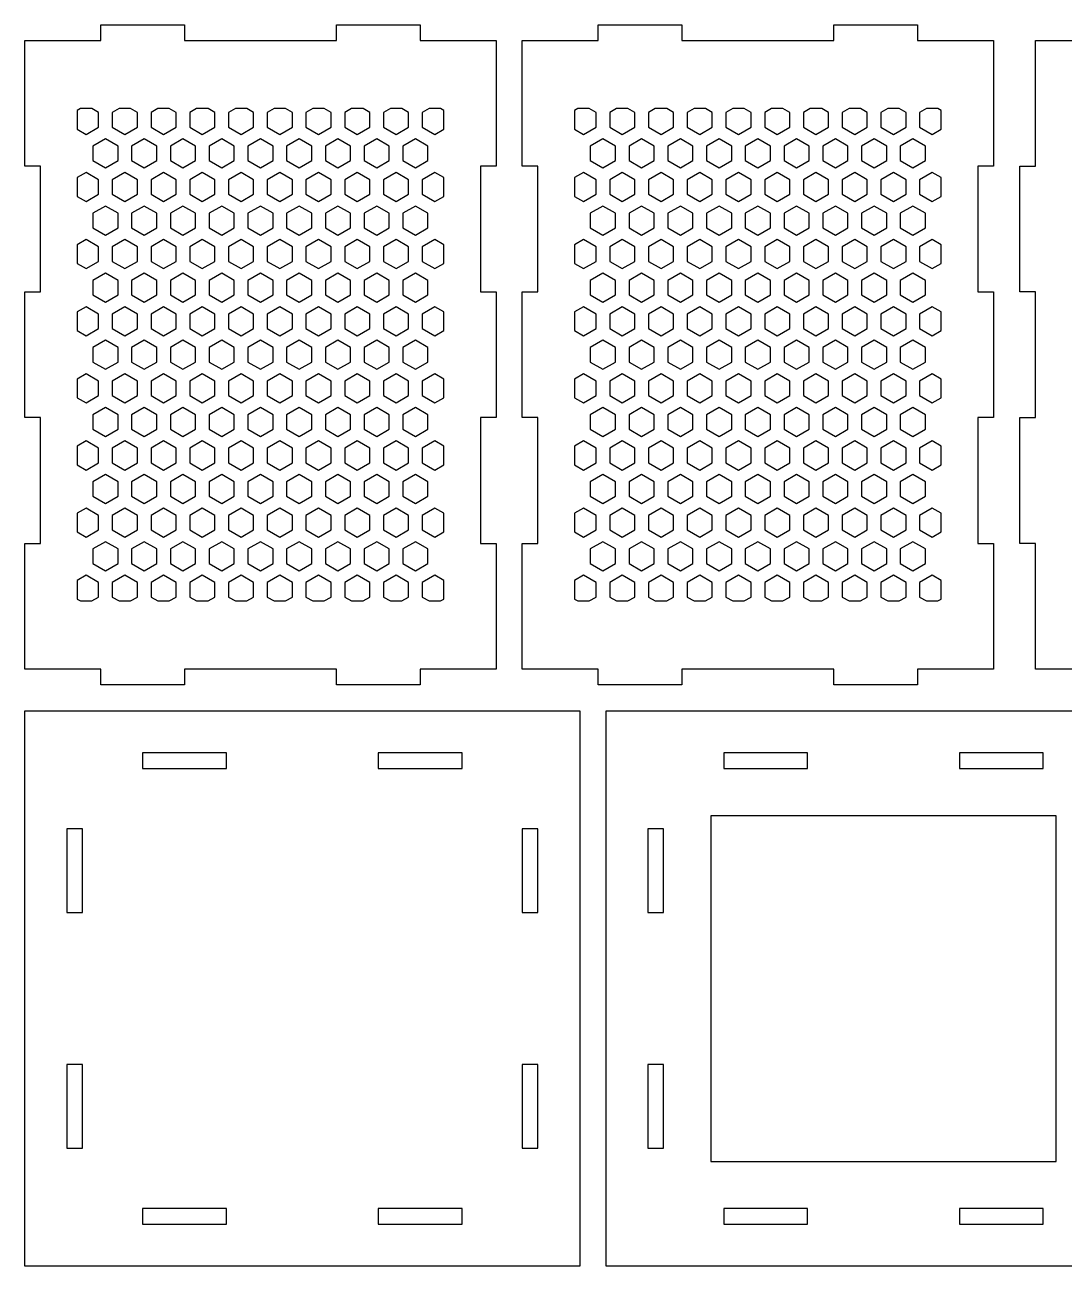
# Model space of a CAD drawing. Header units: millimetres. Extents: x 0 to 375, y -237 to 0.
# Drawn here: x 0 to 198.5, y -237 to 0 of the extents above; entities that cross this region are included whole.
import ezdxf

# ---------------------------------------------------------------- set-up
doc = ezdxf.new("R2010")
doc.units = ezdxf.units.MM
doc.layers.add('CUT', color=1, linetype='Continuous')

msp = doc.modelspace()

# ---------------------------------------------------------------- linework, layer by layer
at = {"layer": 'CUT'}
for points in [[(3, -123), (0, -123), (0, -99), (3, -99), (3, -75), (0, -75), (0, -51), (3, -51), (3, -27), (0, -27), (0, -3), (3, -3), (14.5, -3), (14.5, 0), (30.5, 0), (30.5, -3), (59.5, -3), (59.5, 0), (75.5, 0), (75.5, -3), (87, -3), (90, -3), (90, -27), (87, -27), (87, -51), (90, -51), (90, -75), (87, -75), (87, -99), (90, -99), (90, -123), (87, -123), (75.5, -123), (75.5, -126), (59.5, -126), (59.5, -123), (30.5, -123), (30.5, -126), (14.5, -126), (14.5, -123), (3, -123)], [(98, -123), (95, -123), (95, -99), (98, -99), (98, -75), (95, -75), (95, -51), (98, -51), (98, -27), (95, -27), (95, -3), (98, -3), (109.5, -3), (109.5, 0), (125.5, 0), (125.5, -3), (154.5, -3), (154.5, 0), (170.5, 0), (170.5, -3), (182, -3), (185, -3), (185, -27), (182, -27), (182, -51), (185, -51), (185, -75), (182, -75), (182, -99), (185, -99), (185, -123), (182, -123), (170.5, -123), (170.5, -126), (154.5, -126), (154.5, -123), (125.5, -123), (125.5, -126), (109.5, -126), (109.5, -123), (98, -123)], [(14.1, -16.75), (12.79, -16), (10.61, -16), (10, -16.35), (10, -19.93), (11.7, -20.91), (14.1, -19.53), (14.1, -16.75)], [(21.5, -19.53), (21.5, -16.75), (20.19, -16), (18.01, -16), (16.7, -16.75), (16.7, -19.53), (19.1, -20.91), (21.5, -19.53)], [(28.9, -19.53), (28.9, -16.75), (27.59, -16), (25.41, -16), (24.1, -16.75), (24.1, -19.53), (26.5, -20.91), (28.9, -19.53)], [(36.3, -19.53), (36.3, -16.75), (34.99, -16), (32.81, -16), (31.5, -16.75), (31.5, -19.53), (33.9, -20.91), (36.3, -19.53)], [(43.7, -16.75), (42.39, -16), (40.21, -16), (38.9, -16.75), (38.9, -19.53), (41.3, -20.91), (43.7, -19.53), (43.7, -16.75)], [(51.1, -16.75), (49.79, -16), (47.61, -16), (46.3, -16.75), (46.3, -19.53), (48.7, -20.91), (51.1, -19.53), (51.1, -16.75)], [(58.5, -19.53), (58.5, -16.75), (57.19, -16), (55.01, -16), (53.7, -16.75), (53.7, -19.53), (56.1, -20.91), (58.5, -19.53)], [(65.9, -19.53), (65.9, -16.75), (64.59, -16), (62.41, -16), (61.1, -16.75), (61.1, -19.53), (63.5, -20.91), (65.9, -19.53)], [(73.3, -16.75), (71.99, -16), (69.81, -16), (68.5, -16.75), (68.5, -19.53), (70.9, -20.91), (73.3, -19.53), (73.3, -16.75)], [(78.3, -20.91), (80, -19.93), (80, -16.35), (79.39, -16), (77.21, -16), (75.9, -16.75), (75.9, -19.53), (78.3, -20.91)], [(109.1, -16.75), (107.79, -16), (105.61, -16), (105, -16.35), (105, -19.93), (106.7, -20.91), (109.1, -19.53), (109.1, -16.75)], [(116.5, -19.53), (116.5, -16.75), (115.19, -16), (113.01, -16), (111.7, -16.75), (111.7, -19.53), (114.1, -20.91), (116.5, -19.53)], [(123.9, -19.53), (123.9, -16.75), (122.59, -16), (120.41, -16), (119.1, -16.75), (119.1, -19.53), (121.5, -20.91), (123.9, -19.53)], [(131.3, -19.53), (131.3, -16.75), (129.99, -16), (127.81, -16), (126.5, -16.75), (126.5, -19.53), (128.9, -20.91), (131.3, -19.53)], [(138.7, -16.75), (137.39, -16), (135.21, -16), (133.9, -16.75), (133.9, -19.53), (136.3, -20.91), (138.7, -19.53), (138.7, -16.75)], [(146.1, -16.75), (144.79, -16), (142.61, -16), (141.3, -16.75), (141.3, -19.53), (143.7, -20.91), (146.1, -19.53), (146.1, -16.75)], [(153.5, -19.53), (153.5, -16.75), (152.19, -16), (150.01, -16), (148.7, -16.75), (148.7, -19.53), (151.1, -20.91), (153.5, -19.53)], [(160.9, -19.53), (160.9, -16.75), (159.59, -16), (157.41, -16), (156.1, -16.75), (156.1, -19.53), (158.5, -20.91), (160.9, -19.53)], [(168.3, -16.75), (166.99, -16), (164.81, -16), (163.5, -16.75), (163.5, -19.53), (165.9, -20.91), (168.3, -19.53), (168.3, -16.75)], [(173.3, -20.91), (175, -19.93), (175, -16.35), (174.39, -16), (172.21, -16), (170.9, -16.75), (170.9, -19.53), (173.3, -20.91)], [(17.8, -25.93), (17.8, -23.16), (15.4, -21.78), (13, -23.16), (13, -25.93), (15.4, -27.32), (17.8, -25.93)], [(25.2, -25.93), (25.2, -23.16), (22.8, -21.78), (20.4, -23.16), (20.4, -25.93), (22.8, -27.32), (25.2, -25.93)], [(30.2, -27.32), (32.6, -25.93), (32.6, -23.16), (30.2, -21.78), (27.8, -23.16), (27.8, -25.93), (30.2, -27.32)], [(40, -25.93), (40, -23.16), (37.6, -21.78), (35.2, -23.16), (35.2, -25.93), (37.6, -27.32), (40, -25.93)], [(47.4, -25.93), (47.4, -23.16), (45, -21.78), (42.6, -23.16), (42.6, -25.93), (45, -27.32), (47.4, -25.93)], [(54.8, -25.93), (54.8, -23.16), (52.4, -21.78), (50, -23.16), (50, -25.93), (52.4, -27.32), (54.8, -25.93)], [(59.8, -27.32), (62.2, -25.93), (62.2, -23.16), (59.8, -21.78), (57.4, -23.16), (57.4, -25.93), (59.8, -27.32)], [(69.6, -25.93), (69.6, -23.16), (67.2, -21.78), (64.8, -23.16), (64.8, -25.93), (67.2, -27.32), (69.6, -25.93)], [(77, -25.93), (77, -23.16), (74.6, -21.78), (72.2, -23.16), (72.2, -25.93), (74.6, -27.32), (77, -25.93)], [(112.8, -25.93), (112.8, -23.16), (110.4, -21.78), (108, -23.16), (108, -25.93), (110.4, -27.32), (112.8, -25.93)], [(120.2, -25.93), (120.2, -23.16), (117.8, -21.78), (115.4, -23.16), (115.4, -25.93), (117.8, -27.32), (120.2, -25.93)], [(125.2, -27.32), (127.6, -25.93), (127.6, -23.16), (125.2, -21.78), (122.8, -23.16), (122.8, -25.93), (125.2, -27.32)], [(135, -25.93), (135, -23.16), (132.6, -21.78), (130.2, -23.16), (130.2, -25.93), (132.6, -27.32), (135, -25.93)], [(142.4, -25.93), (142.4, -23.16), (140, -21.78), (137.6, -23.16), (137.6, -25.93), (140, -27.32), (142.4, -25.93)], [(149.8, -25.93), (149.8, -23.16), (147.4, -21.78), (145, -23.16), (145, -25.93), (147.4, -27.32), (149.8, -25.93)], [(154.8, -27.32), (157.2, -25.93), (157.2, -23.16), (154.8, -21.78), (152.4, -23.16), (152.4, -25.93), (154.8, -27.32)], [(164.6, -25.93), (164.6, -23.16), (162.2, -21.78), (159.8, -23.16), (159.8, -25.93), (162.2, -27.32), (164.6, -25.93)], [(172, -25.93), (172, -23.16), (169.6, -21.78), (167.2, -23.16), (167.2, -25.93), (169.6, -27.32), (172, -25.93)], [(14.1, -32.34), (14.1, -29.57), (11.7, -28.19), (10, -29.17), (10, -32.75), (11.7, -33.73), (14.1, -32.34)], [(21.5, -32.34), (21.5, -29.57), (19.1, -28.19), (16.7, -29.57), (16.7, -32.34), (19.1, -33.73), (21.5, -32.34)], [(28.9, -32.34), (28.9, -29.57), (26.5, -28.19), (24.1, -29.57), (24.1, -32.34), (26.5, -33.73), (28.9, -32.34)], [(36.3, -32.34), (36.3, -29.57), (33.9, -28.19), (31.5, -29.57), (31.5, -32.34), (33.9, -33.73), (36.3, -32.34)], [(43.7, -32.34), (43.7, -29.57), (41.3, -28.19), (38.9, -29.57), (38.9, -32.34), (41.3, -33.73), (43.7, -32.34)], [(51.1, -32.34), (51.1, -29.57), (48.7, -28.19), (46.3, -29.57), (46.3, -32.34), (48.7, -33.73), (51.1, -32.34)], [(58.5, -32.34), (58.5, -29.57), (56.1, -28.19), (53.7, -29.57), (53.7, -32.34), (56.1, -33.73), (58.5, -32.34)], [(65.9, -32.34), (65.9, -29.57), (63.5, -28.19), (61.1, -29.57), (61.1, -32.34), (63.5, -33.73), (65.9, -32.34)], [(73.3, -32.34), (73.3, -29.57), (70.9, -28.19), (68.5, -29.57), (68.5, -32.34), (70.9, -33.73), (73.3, -32.34)], [(78.3, -33.73), (80, -32.75), (80, -29.17), (78.3, -28.19), (75.9, -29.57), (75.9, -32.34), (78.3, -33.73)], [(109.1, -32.34), (109.1, -29.57), (106.7, -28.19), (105, -29.17), (105, -32.75), (106.7, -33.73), (109.1, -32.34)], [(116.5, -32.34), (116.5, -29.57), (114.1, -28.19), (111.7, -29.57), (111.7, -32.34), (114.1, -33.73), (116.5, -32.34)], [(123.9, -32.34), (123.9, -29.57), (121.5, -28.19), (119.1, -29.57), (119.1, -32.34), (121.5, -33.73), (123.9, -32.34)], [(131.3, -32.34), (131.3, -29.57), (128.9, -28.19), (126.5, -29.57), (126.5, -32.34), (128.9, -33.73), (131.3, -32.34)], [(138.7, -32.34), (138.7, -29.57), (136.3, -28.19), (133.9, -29.57), (133.9, -32.34), (136.3, -33.73), (138.7, -32.34)], [(146.1, -32.34), (146.1, -29.57), (143.7, -28.19), (141.3, -29.57), (141.3, -32.34), (143.7, -33.73), (146.1, -32.34)], [(153.5, -32.34), (153.5, -29.57), (151.1, -28.19), (148.7, -29.57), (148.7, -32.34), (151.1, -33.73), (153.5, -32.34)], [(160.9, -32.34), (160.9, -29.57), (158.5, -28.19), (156.1, -29.57), (156.1, -32.34), (158.5, -33.73), (160.9, -32.34)], [(168.3, -32.34), (168.3, -29.57), (165.9, -28.19), (163.5, -29.57), (163.5, -32.34), (165.9, -33.73), (168.3, -32.34)], [(173.3, -33.73), (175, -32.75), (175, -29.17), (173.3, -28.19), (170.9, -29.57), (170.9, -32.34), (173.3, -33.73)], [(17.8, -38.75), (17.8, -35.98), (15.4, -34.59), (13, -35.98), (13, -38.75), (15.4, -40.14), (17.8, -38.75)], [(25.2, -38.75), (25.2, -35.98), (22.8, -34.59), (20.4, -35.98), (20.4, -38.75), (22.8, -40.14), (25.2, -38.75)], [(32.6, -38.75), (32.6, -35.98), (30.2, -34.59), (27.8, -35.98), (27.8, -38.75), (30.2, -40.14), (32.6, -38.75)], [(40, -38.75), (40, -35.98), (37.6, -34.59), (35.2, -35.98), (35.2, -38.75), (37.6, -40.14), (40, -38.75)], [(47.4, -38.75), (47.4, -35.98), (45, -34.59), (42.6, -35.98), (42.6, -38.75), (45, -40.14), (47.4, -38.75)], [(52.4, -40.14), (54.8, -38.75), (54.8, -35.98), (52.4, -34.59), (50, -35.98), (50, -38.75), (52.4, -40.14)], [(62.2, -38.75), (62.2, -35.98), (59.8, -34.59), (57.4, -35.98), (57.4, -38.75), (59.8, -40.14), (62.2, -38.75)], [(69.6, -38.75), (69.6, -35.98), (67.2, -34.59), (64.8, -35.98), (64.8, -38.75), (67.2, -40.14), (69.6, -38.75)], [(77, -38.75), (77, -35.98), (74.6, -34.59), (72.2, -35.98), (72.2, -38.75), (74.6, -40.14), (77, -38.75)], [(112.8, -38.75), (112.8, -35.98), (110.4, -34.59), (108, -35.98), (108, -38.75), (110.4, -40.14), (112.8, -38.75)], [(120.2, -38.75), (120.2, -35.98), (117.8, -34.59), (115.4, -35.98), (115.4, -38.75), (117.8, -40.14), (120.2, -38.75)], [(127.6, -38.75), (127.6, -35.98), (125.2, -34.59), (122.8, -35.98), (122.8, -38.75), (125.2, -40.14), (127.6, -38.75)], [(135, -38.75), (135, -35.98), (132.6, -34.59), (130.2, -35.98), (130.2, -38.75), (132.6, -40.14), (135, -38.75)], [(142.4, -38.75), (142.4, -35.98), (140, -34.59), (137.6, -35.98), (137.6, -38.75), (140, -40.14), (142.4, -38.75)], [(147.4, -40.14), (149.8, -38.75), (149.8, -35.98), (147.4, -34.59), (145, -35.98), (145, -38.75), (147.4, -40.14)], [(157.2, -38.75), (157.2, -35.98), (154.8, -34.59), (152.4, -35.98), (152.4, -38.75), (154.8, -40.14), (157.2, -38.75)], [(164.6, -38.75), (164.6, -35.98), (162.2, -34.59), (159.8, -35.98), (159.8, -38.75), (162.2, -40.14), (164.6, -38.75)], [(172, -38.75), (172, -35.98), (169.6, -34.59), (167.2, -35.98), (167.2, -38.75), (169.6, -40.14), (172, -38.75)], [(11.7, -46.55), (14.1, -45.16), (14.1, -42.39), (11.7, -41), (10, -41.98), (10, -45.56), (11.7, -46.55)], [(19.1, -46.55), (21.5, -45.16), (21.5, -42.39), (19.1, -41), (16.7, -42.39), (16.7, -45.16), (19.1, -46.55)], [(28.9, -45.16), (28.9, -42.39), (26.5, -41), (24.1, -42.39), (24.1, -45.16), (26.5, -46.55), (28.9, -45.16)], [(33.9, -46.55), (36.3, -45.16), (36.3, -42.39), (33.9, -41), (31.5, -42.39), (31.5, -45.16), (33.9, -46.55)], [(43.7, -45.16), (43.7, -42.39), (41.3, -41), (38.9, -42.39), (38.9, -45.16), (41.3, -46.55), (43.7, -45.16)], [(48.7, -46.55), (51.1, -45.16), (51.1, -42.39), (48.7, -41), (46.3, -42.39), (46.3, -45.16), (48.7, -46.55)], [(58.5, -45.16), (58.5, -42.39), (56.1, -41), (53.7, -42.39), (53.7, -45.16), (56.1, -46.55), (58.5, -45.16)], [(63.5, -46.55), (65.9, -45.16), (65.9, -42.39), (63.5, -41), (61.1, -42.39), (61.1, -45.16), (63.5, -46.55)], [(73.3, -45.16), (73.3, -42.39), (70.9, -41), (68.5, -42.39), (68.5, -45.16), (70.9, -46.55), (73.3, -45.16)], [(75.9, -45.16), (78.3, -46.55), (80, -45.56), (80, -41.98), (78.3, -41), (75.9, -42.39), (75.9, -45.16)], [(106.7, -46.55), (109.1, -45.16), (109.1, -42.39), (106.7, -41), (105, -41.98), (105, -45.56), (106.7, -46.55)], [(114.1, -46.55), (116.5, -45.16), (116.5, -42.39), (114.1, -41), (111.7, -42.39), (111.7, -45.16), (114.1, -46.55)], [(123.9, -45.16), (123.9, -42.39), (121.5, -41), (119.1, -42.39), (119.1, -45.16), (121.5, -46.55), (123.9, -45.16)], [(128.9, -46.55), (131.3, -45.16), (131.3, -42.39), (128.9, -41), (126.5, -42.39), (126.5, -45.16), (128.9, -46.55)], [(138.7, -45.16), (138.7, -42.39), (136.3, -41), (133.9, -42.39), (133.9, -45.16), (136.3, -46.55), (138.7, -45.16)], [(143.7, -46.55), (146.1, -45.16), (146.1, -42.39), (143.7, -41), (141.3, -42.39), (141.3, -45.16), (143.7, -46.55)], [(153.5, -45.16), (153.5, -42.39), (151.1, -41), (148.7, -42.39), (148.7, -45.16), (151.1, -46.55), (153.5, -45.16)], [(158.5, -46.55), (160.9, -45.16), (160.9, -42.39), (158.5, -41), (156.1, -42.39), (156.1, -45.16), (158.5, -46.55)], [(168.3, -45.16), (168.3, -42.39), (165.9, -41), (163.5, -42.39), (163.5, -45.16), (165.9, -46.55), (168.3, -45.16)], [(170.9, -45.16), (173.3, -46.55), (175, -45.56), (175, -41.98), (173.3, -41), (170.9, -42.39), (170.9, -45.16)], [(17.8, -51.57), (17.8, -48.8), (15.4, -47.41), (13, -48.8), (13, -51.57), (15.4, -52.95), (17.8, -51.57)], [(25.2, -51.57), (25.2, -48.8), (22.8, -47.41), (20.4, -48.8), (20.4, -51.57), (22.8, -52.95), (25.2, -51.57)], [(30.2, -52.95), (32.6, -51.57), (32.6, -48.8), (30.2, -47.41), (27.8, -48.8), (27.8, -51.57), (30.2, -52.95)], [(40, -51.57), (40, -48.8), (37.6, -47.41), (35.2, -48.8), (35.2, -51.57), (37.6, -52.95), (40, -51.57)], [(47.4, -51.57), (47.4, -48.8), (45, -47.41), (42.6, -48.8), (42.6, -51.57), (45, -52.95), (47.4, -51.57)], [(54.8, -51.57), (54.8, -48.8), (52.4, -47.41), (50, -48.8), (50, -51.57), (52.4, -52.95), (54.8, -51.57)], [(62.2, -51.57), (62.2, -48.8), (59.8, -47.41), (57.4, -48.8), (57.4, -51.57), (59.8, -52.95), (62.2, -51.57)], [(69.6, -51.57), (69.6, -48.8), (67.2, -47.41), (64.8, -48.8), (64.8, -51.57), (67.2, -52.95), (69.6, -51.57)], [(77, -51.57), (77, -48.8), (74.6, -47.41), (72.2, -48.8), (72.2, -51.57), (74.6, -52.95), (77, -51.57)], [(112.8, -51.57), (112.8, -48.8), (110.4, -47.41), (108, -48.8), (108, -51.57), (110.4, -52.95), (112.8, -51.57)], [(120.2, -51.57), (120.2, -48.8), (117.8, -47.41), (115.4, -48.8), (115.4, -51.57), (117.8, -52.95), (120.2, -51.57)], [(125.2, -52.95), (127.6, -51.57), (127.6, -48.8), (125.2, -47.41), (122.8, -48.8), (122.8, -51.57), (125.2, -52.95)], [(135, -51.57), (135, -48.8), (132.6, -47.41), (130.2, -48.8), (130.2, -51.57), (132.6, -52.95), (135, -51.57)], [(142.4, -51.57), (142.4, -48.8), (140, -47.41), (137.6, -48.8), (137.6, -51.57), (140, -52.95), (142.4, -51.57)], [(149.8, -51.57), (149.8, -48.8), (147.4, -47.41), (145, -48.8), (145, -51.57), (147.4, -52.95), (149.8, -51.57)], [(157.2, -51.57), (157.2, -48.8), (154.8, -47.41), (152.4, -48.8), (152.4, -51.57), (154.8, -52.95), (157.2, -51.57)], [(164.6, -51.57), (164.6, -48.8), (162.2, -47.41), (159.8, -48.8), (159.8, -51.57), (162.2, -52.95), (164.6, -51.57)], [(172, -51.57), (172, -48.8), (169.6, -47.41), (167.2, -48.8), (167.2, -51.57), (169.6, -52.95), (172, -51.57)], [(14.1, -57.98), (14.1, -55.21), (11.7, -53.82), (10, -54.8), (10, -58.38), (11.7, -59.36), (14.1, -57.98)], [(21.5, -57.98), (21.5, -55.21), (19.1, -53.82), (16.7, -55.21), (16.7, -57.98), (19.1, -59.36), (21.5, -57.98)], [(28.9, -57.98), (28.9, -55.21), (26.5, -53.82), (24.1, -55.21), (24.1, -57.98), (26.5, -59.36), (28.9, -57.98)], [(36.3, -57.98), (36.3, -55.21), (33.9, -53.82), (31.5, -55.21), (31.5, -57.98), (33.9, -59.36), (36.3, -57.98)], [(43.7, -57.98), (43.7, -55.21), (41.3, -53.82), (38.9, -55.21), (38.9, -57.98), (41.3, -59.36), (43.7, -57.98)], [(51.1, -57.98), (51.1, -55.21), (48.7, -53.82), (46.3, -55.21), (46.3, -57.98), (48.7, -59.36), (51.1, -57.98)], [(58.5, -57.98), (58.5, -55.21), (56.1, -53.82), (53.7, -55.21), (53.7, -57.98), (56.1, -59.36), (58.5, -57.98)], [(65.9, -57.98), (65.9, -55.21), (63.5, -53.82), (61.1, -55.21), (61.1, -57.98), (63.5, -59.36), (65.9, -57.98)], [(73.3, -57.98), (73.3, -55.21), (70.9, -53.82), (68.5, -55.21), (68.5, -57.98), (70.9, -59.36), (73.3, -57.98)], [(78.3, -59.36), (80, -58.38), (80, -54.8), (78.3, -53.82), (75.9, -55.21), (75.9, -57.98), (78.3, -59.36)], [(109.1, -57.98), (109.1, -55.21), (106.7, -53.82), (105, -54.8), (105, -58.38), (106.7, -59.36), (109.1, -57.98)], [(116.5, -57.98), (116.5, -55.21), (114.1, -53.82), (111.7, -55.21), (111.7, -57.98), (114.1, -59.36), (116.5, -57.98)], [(123.9, -57.98), (123.9, -55.21), (121.5, -53.82), (119.1, -55.21), (119.1, -57.98), (121.5, -59.36), (123.9, -57.98)], [(131.3, -57.98), (131.3, -55.21), (128.9, -53.82), (126.5, -55.21), (126.5, -57.98), (128.9, -59.36), (131.3, -57.98)], [(138.7, -57.98), (138.7, -55.21), (136.3, -53.82), (133.9, -55.21), (133.9, -57.98), (136.3, -59.36), (138.7, -57.98)], [(146.1, -57.98), (146.1, -55.21), (143.7, -53.82), (141.3, -55.21), (141.3, -57.98), (143.7, -59.36), (146.1, -57.98)], [(153.5, -57.98), (153.5, -55.21), (151.1, -53.82), (148.7, -55.21), (148.7, -57.98), (151.1, -59.36), (153.5, -57.98)], [(160.9, -57.98), (160.9, -55.21), (158.5, -53.82), (156.1, -55.21), (156.1, -57.98), (158.5, -59.36), (160.9, -57.98)], [(168.3, -57.98), (168.3, -55.21), (165.9, -53.82), (163.5, -55.21), (163.5, -57.98), (165.9, -59.36), (168.3, -57.98)], [(173.3, -59.36), (175, -58.38), (175, -54.8), (173.3, -53.82), (170.9, -55.21), (170.9, -57.98), (173.3, -59.36)], [(17.8, -64.39), (17.8, -61.61), (15.4, -60.23), (13, -61.61), (13, -64.39), (15.4, -65.77), (17.8, -64.39)], [(25.2, -64.39), (25.2, -61.61), (22.8, -60.23), (20.4, -61.61), (20.4, -64.39), (22.8, -65.77), (25.2, -64.39)], [(32.6, -64.39), (32.6, -61.61), (30.2, -60.23), (27.8, -61.61), (27.8, -64.39), (30.2, -65.77), (32.6, -64.39)], [(40, -64.39), (40, -61.61), (37.6, -60.23), (35.2, -61.61), (35.2, -64.39), (37.6, -65.77), (40, -64.39)], [(47.4, -64.39), (47.4, -61.61), (45, -60.23), (42.6, -61.61), (42.6, -64.39), (45, -65.77), (47.4, -64.39)], [(54.8, -64.39), (54.8, -61.61), (52.4, -60.23), (50, -61.61), (50, -64.39), (52.4, -65.77), (54.8, -64.39)], [(59.8, -65.77), (62.2, -64.39), (62.2, -61.61), (59.8, -60.23), (57.4, -61.61), (57.4, -64.39), (59.8, -65.77)], [(67.2, -65.77), (69.6, -64.39), (69.6, -61.61), (67.2, -60.23), (64.8, -61.61), (64.8, -64.39), (67.2, -65.77)], [(77, -64.39), (77, -61.61), (74.6, -60.23), (72.2, -61.61), (72.2, -64.39), (74.6, -65.77), (77, -64.39)], [(112.8, -64.39), (112.8, -61.61), (110.4, -60.23), (108, -61.61), (108, -64.39), (110.4, -65.77), (112.8, -64.39)], [(120.2, -64.39), (120.2, -61.61), (117.8, -60.23), (115.4, -61.61), (115.4, -64.39), (117.8, -65.77), (120.2, -64.39)], [(127.6, -64.39), (127.6, -61.61), (125.2, -60.23), (122.8, -61.61), (122.8, -64.39), (125.2, -65.77), (127.6, -64.39)], [(135, -64.39), (135, -61.61), (132.6, -60.23), (130.2, -61.61), (130.2, -64.39), (132.6, -65.77), (135, -64.39)], [(142.4, -64.39), (142.4, -61.61), (140, -60.23), (137.6, -61.61), (137.6, -64.39), (140, -65.77), (142.4, -64.39)], [(149.8, -64.39), (149.8, -61.61), (147.4, -60.23), (145, -61.61), (145, -64.39), (147.4, -65.77), (149.8, -64.39)], [(154.8, -65.77), (157.2, -64.39), (157.2, -61.61), (154.8, -60.23), (152.4, -61.61), (152.4, -64.39), (154.8, -65.77)], [(162.2, -65.77), (164.6, -64.39), (164.6, -61.61), (162.2, -60.23), (159.8, -61.61), (159.8, -64.39), (162.2, -65.77)], [(172, -64.39), (172, -61.61), (169.6, -60.23), (167.2, -61.61), (167.2, -64.39), (169.6, -65.77), (172, -64.39)], [(11.7, -72.18), (14.1, -70.79), (14.1, -68.02), (11.7, -66.64), (10, -67.62), (10, -71.2), (11.7, -72.18)], [(19.1, -72.18), (21.5, -70.79), (21.5, -68.02), (19.1, -66.64), (16.7, -68.02), (16.7, -70.79), (19.1, -72.18)], [(26.5, -72.18), (28.9, -70.79), (28.9, -68.02), (26.5, -66.64), (24.1, -68.02), (24.1, -70.79), (26.5, -72.18)], [(36.3, -70.79), (36.3, -68.02), (33.9, -66.64), (31.5, -68.02), (31.5, -70.79), (33.9, -72.18), (36.3, -70.79)], [(41.3, -72.18), (43.7, -70.79), (43.7, -68.02), (41.3, -66.64), (38.9, -68.02), (38.9, -70.79), (41.3, -72.18)], [(51.1, -70.79), (51.1, -68.02), (48.7, -66.64), (46.3, -68.02), (46.3, -70.79), (48.7, -72.18), (51.1, -70.79)], [(56.1, -72.18), (58.5, -70.79), (58.5, -68.02), (56.1, -66.64), (53.7, -68.02), (53.7, -70.79), (56.1, -72.18)], [(65.9, -70.79), (65.9, -68.02), (63.5, -66.64), (61.1, -68.02), (61.1, -70.79), (63.5, -72.18), (65.9, -70.79)], [(73.3, -70.79), (73.3, -68.02), (70.9, -66.64), (68.5, -68.02), (68.5, -70.79), (70.9, -72.18), (73.3, -70.79)], [(75.9, -70.79), (78.3, -72.18), (80, -71.2), (80, -67.62), (78.3, -66.64), (75.9, -68.02), (75.9, -70.79)], [(106.7, -72.18), (109.1, -70.79), (109.1, -68.02), (106.7, -66.64), (105, -67.62), (105, -71.2), (106.7, -72.18)], [(114.1, -72.18), (116.5, -70.79), (116.5, -68.02), (114.1, -66.64), (111.7, -68.02), (111.7, -70.79), (114.1, -72.18)], [(121.5, -72.18), (123.9, -70.79), (123.9, -68.02), (121.5, -66.64), (119.1, -68.02), (119.1, -70.79), (121.5, -72.18)], [(131.3, -70.79), (131.3, -68.02), (128.9, -66.64), (126.5, -68.02), (126.5, -70.79), (128.9, -72.18), (131.3, -70.79)], [(136.3, -72.18), (138.7, -70.79), (138.7, -68.02), (136.3, -66.64), (133.9, -68.02), (133.9, -70.79), (136.3, -72.18)], [(146.1, -70.79), (146.1, -68.02), (143.7, -66.64), (141.3, -68.02), (141.3, -70.79), (143.7, -72.18), (146.1, -70.79)], [(151.1, -72.18), (153.5, -70.79), (153.5, -68.02), (151.1, -66.64), (148.7, -68.02), (148.7, -70.79), (151.1, -72.18)], [(160.9, -70.79), (160.9, -68.02), (158.5, -66.64), (156.1, -68.02), (156.1, -70.79), (158.5, -72.18), (160.9, -70.79)], [(168.3, -70.79), (168.3, -68.02), (165.9, -66.64), (163.5, -68.02), (163.5, -70.79), (165.9, -72.18), (168.3, -70.79)], [(170.9, -70.79), (173.3, -72.18), (175, -71.2), (175, -67.62), (173.3, -66.64), (170.9, -68.02), (170.9, -70.79)], [(17.8, -77.2), (17.8, -74.43), (15.4, -73.05), (13, -74.43), (13, -77.2), (15.4, -78.59), (17.8, -77.2)], [(25.2, -77.2), (25.2, -74.43), (22.8, -73.05), (20.4, -74.43), (20.4, -77.2), (22.8, -78.59), (25.2, -77.2)], [(32.6, -77.2), (32.6, -74.43), (30.2, -73.05), (27.8, -74.43), (27.8, -77.2), (30.2, -78.59), (32.6, -77.2)], [(40, -77.2), (40, -74.43), (37.6, -73.05), (35.2, -74.43), (35.2, -77.2), (37.6, -78.59), (40, -77.2)], [(47.4, -77.2), (47.4, -74.43), (45, -73.05), (42.6, -74.43), (42.6, -77.2), (45, -78.59), (47.4, -77.2)], [(54.8, -77.2), (54.8, -74.43), (52.4, -73.05), (50, -74.43), (50, -77.2), (52.4, -78.59), (54.8, -77.2)], [(62.2, -77.2), (62.2, -74.43), (59.8, -73.05), (57.4, -74.43), (57.4, -77.2), (59.8, -78.59), (62.2, -77.2)], [(69.6, -77.2), (69.6, -74.43), (67.2, -73.05), (64.8, -74.43), (64.8, -77.2), (67.2, -78.59), (69.6, -77.2)], [(77, -77.2), (77, -74.43), (74.6, -73.05), (72.2, -74.43), (72.2, -77.2), (74.6, -78.59), (77, -77.2)], [(112.8, -77.2), (112.8, -74.43), (110.4, -73.05), (108, -74.43), (108, -77.2), (110.4, -78.59), (112.8, -77.2)], [(120.2, -77.2), (120.2, -74.43), (117.8, -73.05), (115.4, -74.43), (115.4, -77.2), (117.8, -78.59), (120.2, -77.2)], [(127.6, -77.2), (127.6, -74.43), (125.2, -73.05), (122.8, -74.43), (122.8, -77.2), (125.2, -78.59), (127.6, -77.2)], [(135, -77.2), (135, -74.43), (132.6, -73.05), (130.2, -74.43), (130.2, -77.2), (132.6, -78.59), (135, -77.2)], [(142.4, -77.2), (142.4, -74.43), (140, -73.05), (137.6, -74.43), (137.6, -77.2), (140, -78.59), (142.4, -77.2)], [(149.8, -77.2), (149.8, -74.43), (147.4, -73.05), (145, -74.43), (145, -77.2), (147.4, -78.59), (149.8, -77.2)], [(157.2, -77.2), (157.2, -74.43), (154.8, -73.05), (152.4, -74.43), (152.4, -77.2), (154.8, -78.59), (157.2, -77.2)], [(164.6, -77.2), (164.6, -74.43), (162.2, -73.05), (159.8, -74.43), (159.8, -77.2), (162.2, -78.59), (164.6, -77.2)], [(172, -77.2), (172, -74.43), (169.6, -73.05), (167.2, -74.43), (167.2, -77.2), (169.6, -78.59), (172, -77.2)], [(14.1, -83.61), (14.1, -80.84), (11.7, -79.45), (10, -80.44), (10, -84.02), (11.7, -85), (14.1, -83.61)], [(21.5, -83.61), (21.5, -80.84), (19.1, -79.45), (16.7, -80.84), (16.7, -83.61), (19.1, -85), (21.5, -83.61)], [(28.9, -83.61), (28.9, -80.84), (26.5, -79.45), (24.1, -80.84), (24.1, -83.61), (26.5, -85), (28.9, -83.61)], [(36.3, -83.61), (36.3, -80.84), (33.9, -79.45), (31.5, -80.84), (31.5, -83.61), (33.9, -85), (36.3, -83.61)], [(43.7, -83.61), (43.7, -80.84), (41.3, -79.45), (38.9, -80.84), (38.9, -83.61), (41.3, -85), (43.7, -83.61)], [(51.1, -83.61), (51.1, -80.84), (48.7, -79.45), (46.3, -80.84), (46.3, -83.61), (48.7, -85), (51.1, -83.61)], [(58.5, -83.61), (58.5, -80.84), (56.1, -79.45), (53.7, -80.84), (53.7, -83.61), (56.1, -85), (58.5, -83.61)], [(65.9, -83.61), (65.9, -80.84), (63.5, -79.45), (61.1, -80.84), (61.1, -83.61), (63.5, -85), (65.9, -83.61)], [(73.3, -83.61), (73.3, -80.84), (70.9, -79.45), (68.5, -80.84), (68.5, -83.61), (70.9, -85), (73.3, -83.61)], [(78.3, -85), (80, -84.02), (80, -80.44), (78.3, -79.45), (75.9, -80.84), (75.9, -83.61), (78.3, -85)], [(109.1, -83.61), (109.1, -80.84), (106.7, -79.45), (105, -80.44), (105, -84.02), (106.7, -85), (109.1, -83.61)], [(116.5, -83.61), (116.5, -80.84), (114.1, -79.45), (111.7, -80.84), (111.7, -83.61), (114.1, -85), (116.5, -83.61)], [(123.9, -83.61), (123.9, -80.84), (121.5, -79.45), (119.1, -80.84), (119.1, -83.61), (121.5, -85), (123.9, -83.61)], [(131.3, -83.61), (131.3, -80.84), (128.9, -79.45), (126.5, -80.84), (126.5, -83.61), (128.9, -85), (131.3, -83.61)], [(138.7, -83.61), (138.7, -80.84), (136.3, -79.45), (133.9, -80.84), (133.9, -83.61), (136.3, -85), (138.7, -83.61)], [(146.1, -83.61), (146.1, -80.84), (143.7, -79.45), (141.3, -80.84), (141.3, -83.61), (143.7, -85), (146.1, -83.61)], [(153.5, -83.61), (153.5, -80.84), (151.1, -79.45), (148.7, -80.84), (148.7, -83.61), (151.1, -85), (153.5, -83.61)], [(160.9, -83.61), (160.9, -80.84), (158.5, -79.45), (156.1, -80.84), (156.1, -83.61), (158.5, -85), (160.9, -83.61)], [(168.3, -83.61), (168.3, -80.84), (165.9, -79.45), (163.5, -80.84), (163.5, -83.61), (165.9, -85), (168.3, -83.61)], [(173.3, -85), (175, -84.02), (175, -80.44), (173.3, -79.45), (170.9, -80.84), (170.9, -83.61), (173.3, -85)], [(17.8, -90.02), (17.8, -87.25), (15.4, -85.86), (13, -87.25), (13, -90.02), (15.4, -91.41), (17.8, -90.02)], [(25.2, -90.02), (25.2, -87.25), (22.8, -85.86), (20.4, -87.25), (20.4, -90.02), (22.8, -91.41), (25.2, -90.02)], [(32.6, -90.02), (32.6, -87.25), (30.2, -85.86), (27.8, -87.25), (27.8, -90.02), (30.2, -91.41), (32.6, -90.02)], [(40, -90.02), (40, -87.25), (37.6, -85.86), (35.2, -87.25), (35.2, -90.02), (37.6, -91.41), (40, -90.02)], [(45, -91.41), (47.4, -90.02), (47.4, -87.25), (45, -85.86), (42.6, -87.25), (42.6, -90.02), (45, -91.41)], [(54.8, -90.02), (54.8, -87.25), (52.4, -85.86), (50, -87.25), (50, -90.02), (52.4, -91.41), (54.8, -90.02)], [(59.8, -91.41), (62.2, -90.02), (62.2, -87.25), (59.8, -85.86), (57.4, -87.25), (57.4, -90.02), (59.8, -91.41)], [(67.2, -91.41), (69.6, -90.02), (69.6, -87.25), (67.2, -85.86), (64.8, -87.25), (64.8, -90.02), (67.2, -91.41)], [(77, -90.02), (77, -87.25), (74.6, -85.86), (72.2, -87.25), (72.2, -90.02), (74.6, -91.41), (77, -90.02)], [(112.8, -90.02), (112.8, -87.25), (110.4, -85.86), (108, -87.25), (108, -90.02), (110.4, -91.41), (112.8, -90.02)], [(120.2, -90.02), (120.2, -87.25), (117.8, -85.86), (115.4, -87.25), (115.4, -90.02), (117.8, -91.41), (120.2, -90.02)], [(127.6, -90.02), (127.6, -87.25), (125.2, -85.86), (122.8, -87.25), (122.8, -90.02), (125.2, -91.41), (127.6, -90.02)], [(135, -90.02), (135, -87.25), (132.6, -85.86), (130.2, -87.25), (130.2, -90.02), (132.6, -91.41), (135, -90.02)], [(140, -91.41), (142.4, -90.02), (142.4, -87.25), (140, -85.86), (137.6, -87.25), (137.6, -90.02), (140, -91.41)], [(149.8, -90.02), (149.8, -87.25), (147.4, -85.86), (145, -87.25), (145, -90.02), (147.4, -91.41), (149.8, -90.02)], [(154.8, -91.41), (157.2, -90.02), (157.2, -87.25), (154.8, -85.86), (152.4, -87.25), (152.4, -90.02), (154.8, -91.41)], [(162.2, -91.41), (164.6, -90.02), (164.6, -87.25), (162.2, -85.86), (159.8, -87.25), (159.8, -90.02), (162.2, -91.41)], [(172, -90.02), (172, -87.25), (169.6, -85.86), (167.2, -87.25), (167.2, -90.02), (169.6, -91.41), (172, -90.02)], [(14.1, -96.43), (14.1, -93.66), (11.7, -92.27), (10, -93.25), (10, -96.83), (11.7, -97.81), (14.1, -96.43)], [(21.5, -96.43), (21.5, -93.66), (19.1, -92.27), (16.7, -93.66), (16.7, -96.43), (19.1, -97.81), (21.5, -96.43)], [(28.9, -96.43), (28.9, -93.66), (26.5, -92.27), (24.1, -93.66), (24.1, -96.43), (26.5, -97.81), (28.9, -96.43)], [(36.3, -96.43), (36.3, -93.66), (33.9, -92.27), (31.5, -93.66), (31.5, -96.43), (33.9, -97.81), (36.3, -96.43)], [(41.3, -97.81), (43.7, -96.43), (43.7, -93.66), (41.3, -92.27), (38.9, -93.66), (38.9, -96.43), (41.3, -97.81)], [(48.7, -97.81), (51.1, -96.43), (51.1, -93.66), (48.7, -92.27), (46.3, -93.66), (46.3, -96.43), (48.7, -97.81)], [(58.5, -96.43), (58.5, -93.66), (56.1, -92.27), (53.7, -93.66), (53.7, -96.43), (56.1, -97.81), (58.5, -96.43)], [(65.9, -96.43), (65.9, -93.66), (63.5, -92.27), (61.1, -93.66), (61.1, -96.43), (63.5, -97.81), (65.9, -96.43)], [(70.9, -97.81), (73.3, -96.43), (73.3, -93.66), (70.9, -92.27), (68.5, -93.66), (68.5, -96.43), (70.9, -97.81)], [(78.3, -97.81), (80, -96.83), (80, -93.25), (78.3, -92.27), (75.9, -93.66), (75.9, -96.43), (78.3, -97.81)], [(109.1, -96.43), (109.1, -93.66), (106.7, -92.27), (105, -93.25), (105, -96.83), (106.7, -97.81), (109.1, -96.43)], [(116.5, -96.43), (116.5, -93.66), (114.1, -92.27), (111.7, -93.66), (111.7, -96.43), (114.1, -97.81), (116.5, -96.43)], [(123.9, -96.43), (123.9, -93.66), (121.5, -92.27), (119.1, -93.66), (119.1, -96.43), (121.5, -97.81), (123.9, -96.43)], [(131.3, -96.43), (131.3, -93.66), (128.9, -92.27), (126.5, -93.66), (126.5, -96.43), (128.9, -97.81), (131.3, -96.43)], [(136.3, -97.81), (138.7, -96.43), (138.7, -93.66), (136.3, -92.27), (133.9, -93.66), (133.9, -96.43), (136.3, -97.81)], [(143.7, -97.81), (146.1, -96.43), (146.1, -93.66), (143.7, -92.27), (141.3, -93.66), (141.3, -96.43), (143.7, -97.81)], [(153.5, -96.43), (153.5, -93.66), (151.1, -92.27), (148.7, -93.66), (148.7, -96.43), (151.1, -97.81), (153.5, -96.43)], [(160.9, -96.43), (160.9, -93.66), (158.5, -92.27), (156.1, -93.66), (156.1, -96.43), (158.5, -97.81), (160.9, -96.43)], [(165.9, -97.81), (168.3, -96.43), (168.3, -93.66), (165.9, -92.27), (163.5, -93.66), (163.5, -96.43), (165.9, -97.81)], [(173.3, -97.81), (175, -96.83), (175, -93.25), (173.3, -92.27), (170.9, -93.66), (170.9, -96.43), (173.3, -97.81)], [(17.8, -102.84), (17.8, -100.07), (15.4, -98.68), (13, -100.07), (13, -102.84), (15.4, -104.22), (17.8, -102.84)], [(25.2, -102.84), (25.2, -100.07), (22.8, -98.68), (20.4, -100.07), (20.4, -102.84), (22.8, -104.22), (25.2, -102.84)], [(32.6, -102.84), (32.6, -100.07), (30.2, -98.68), (27.8, -100.07), (27.8, -102.84), (30.2, -104.22), (32.6, -102.84)], [(40, -102.84), (40, -100.07), (37.6, -98.68), (35.2, -100.07), (35.2, -102.84), (37.6, -104.22), (40, -102.84)], [(47.4, -102.84), (47.4, -100.07), (45, -98.68), (42.6, -100.07), (42.6, -102.84), (45, -104.22), (47.4, -102.84)], [(54.8, -102.84), (54.8, -100.07), (52.4, -98.68), (50, -100.07), (50, -102.84), (52.4, -104.22), (54.8, -102.84)], [(62.2, -102.84), (62.2, -100.07), (59.8, -98.68), (57.4, -100.07), (57.4, -102.84), (59.8, -104.22), (62.2, -102.84)], [(69.6, -102.84), (69.6, -100.07), (67.2, -98.68), (64.8, -100.07), (64.8, -102.84), (67.2, -104.22), (69.6, -102.84)], [(77, -102.84), (77, -100.07), (74.6, -98.68), (72.2, -100.07), (72.2, -102.84), (74.6, -104.22), (77, -102.84)], [(112.8, -102.84), (112.8, -100.07), (110.4, -98.68), (108, -100.07), (108, -102.84), (110.4, -104.22), (112.8, -102.84)], [(120.2, -102.84), (120.2, -100.07), (117.8, -98.68), (115.4, -100.07), (115.4, -102.84), (117.8, -104.22), (120.2, -102.84)], [(127.6, -102.84), (127.6, -100.07), (125.2, -98.68), (122.8, -100.07), (122.8, -102.84), (125.2, -104.22), (127.6, -102.84)], [(135, -102.84), (135, -100.07), (132.6, -98.68), (130.2, -100.07), (130.2, -102.84), (132.6, -104.22), (135, -102.84)], [(142.4, -102.84), (142.4, -100.07), (140, -98.68), (137.6, -100.07), (137.6, -102.84), (140, -104.22), (142.4, -102.84)], [(149.8, -102.84), (149.8, -100.07), (147.4, -98.68), (145, -100.07), (145, -102.84), (147.4, -104.22), (149.8, -102.84)], [(157.2, -102.84), (157.2, -100.07), (154.8, -98.68), (152.4, -100.07), (152.4, -102.84), (154.8, -104.22), (157.2, -102.84)], [(164.6, -102.84), (164.6, -100.07), (162.2, -98.68), (159.8, -100.07), (159.8, -102.84), (162.2, -104.22), (164.6, -102.84)], [(172, -102.84), (172, -100.07), (169.6, -98.68), (167.2, -100.07), (167.2, -102.84), (169.6, -104.22), (172, -102.84)], [(14.1, -106.47), (11.7, -105.09), (10, -106.07), (10, -109.65), (10.61, -110), (12.79, -110), (14.1, -109.25), (14.1, -106.47)], [(21.5, -106.47), (19.1, -105.09), (16.7, -106.47), (16.7, -109.25), (18.01, -110), (20.19, -110), (21.5, -109.25), (21.5, -106.47)], [(28.9, -106.47), (26.5, -105.09), (24.1, -106.47), (24.1, -109.25), (25.41, -110), (27.59, -110), (28.9, -109.25), (28.9, -106.47)], [(36.3, -106.47), (33.9, -105.09), (31.5, -106.47), (31.5, -109.25), (32.81, -110), (34.99, -110), (36.3, -109.25), (36.3, -106.47)], [(43.7, -106.47), (41.3, -105.09), (38.9, -106.47), (38.9, -109.25), (40.21, -110), (42.39, -110), (43.7, -109.25), (43.7, -106.47)], [(51.1, -106.47), (48.7, -105.09), (46.3, -106.47), (46.3, -109.25), (47.61, -110), (49.79, -110), (51.1, -109.25), (51.1, -106.47)], [(58.5, -106.47), (56.1, -105.09), (53.7, -106.47), (53.7, -109.25), (55.01, -110), (57.19, -110), (58.5, -109.25), (58.5, -106.47)], [(65.9, -106.47), (63.5, -105.09), (61.1, -106.47), (61.1, -109.25), (62.41, -110), (64.59, -110), (65.9, -109.25), (65.9, -106.47)], [(73.3, -106.47), (70.9, -105.09), (68.5, -106.47), (68.5, -109.25), (69.81, -110), (71.99, -110), (73.3, -109.25), (73.3, -106.47)], [(80, -109.65), (80, -106.07), (78.3, -105.09), (75.9, -106.47), (75.9, -109.25), (77.21, -110), (79.39, -110), (80, -109.65)], [(109.1, -106.47), (106.7, -105.09), (105, -106.07), (105, -109.65), (105.61, -110), (107.79, -110), (109.1, -109.25), (109.1, -106.47)], [(116.5, -106.47), (114.1, -105.09), (111.7, -106.47), (111.7, -109.25), (113.01, -110), (115.19, -110), (116.5, -109.25), (116.5, -106.47)], [(123.9, -106.47), (121.5, -105.09), (119.1, -106.47), (119.1, -109.25), (120.41, -110), (122.59, -110), (123.9, -109.25), (123.9, -106.47)], [(131.3, -106.47), (128.9, -105.09), (126.5, -106.47), (126.5, -109.25), (127.81, -110), (129.99, -110), (131.3, -109.25), (131.3, -106.47)], [(138.7, -106.47), (136.3, -105.09), (133.9, -106.47), (133.9, -109.25), (135.21, -110), (137.39, -110), (138.7, -109.25), (138.7, -106.47)], [(146.1, -106.47), (143.7, -105.09), (141.3, -106.47), (141.3, -109.25), (142.61, -110), (144.79, -110), (146.1, -109.25), (146.1, -106.47)], [(153.5, -106.47), (151.1, -105.09), (148.7, -106.47), (148.7, -109.25), (150.01, -110), (152.19, -110), (153.5, -109.25), (153.5, -106.47)], [(160.9, -106.47), (158.5, -105.09), (156.1, -106.47), (156.1, -109.25), (157.41, -110), (159.59, -110), (160.9, -109.25), (160.9, -106.47)], [(168.3, -106.47), (165.9, -105.09), (163.5, -106.47), (163.5, -109.25), (164.81, -110), (166.99, -110), (168.3, -109.25), (168.3, -106.47)], [(175, -109.65), (175, -106.07), (173.3, -105.09), (170.9, -106.47), (170.9, -109.25), (172.21, -110), (174.39, -110), (175, -109.65)], [(0, -237), (0, -131), (106, -131), (106, -237), (0, -237)], [(111, -131), (217, -131), (217, -237), (111, -237), (111, -131)], [(22.5, -139), (22.5, -142), (38.5, -142), (38.5, -139), (22.5, -139)], [(67.5, -139), (67.5, -142), (83.5, -142), (83.5, -139), (67.5, -139)], [(133.5, -139), (133.5, -142), (149.5, -142), (149.5, -139), (133.5, -139)], [(178.5, -139), (178.5, -142), (194.5, -142), (194.5, -139), (178.5, -139)], [(131, -151), (131, -217), (197, -217), (197, -151), (131, -151)], [(8, -153.5), (8, -169.5), (11, -169.5), (11, -153.5), (8, -153.5)], [(95, -153.5), (95, -169.5), (98, -169.5), (98, -153.5), (95, -153.5)], [(119, -153.5), (119, -169.5), (122, -169.5), (122, -153.5), (119, -153.5)], [(8, -198.5), (8, -214.5), (11, -214.5), (11, -198.5), (8, -198.5)], [(95, -198.5), (95, -214.5), (98, -214.5), (98, -198.5), (95, -198.5)], [(119, -198.5), (119, -214.5), (122, -214.5), (122, -198.5), (119, -198.5)], [(22.5, -226), (22.5, -229), (38.5, -229), (38.5, -226), (22.5, -226)], [(67.5, -226), (67.5, -229), (83.5, -229), (83.5, -226), (67.5, -226)], [(133.5, -226), (133.5, -229), (149.5, -229), (149.5, -226), (133.5, -226)], [(178.5, -226), (178.5, -229), (194.5, -229), (194.5, -226), (178.5, -226)]]:
    msp.add_lwpolyline(points, close=True, dxfattribs=at)
msp.add_lwpolyline([(204.5, -123), (193, -123), (193, -99), (190, -99), (190, -75), (193, -75), (193, -51), (190, -51), (190, -27), (193, -27), (193, -3), (204.5, -3)], dxfattribs=at)

doc.saveas('drawing.dxf')
